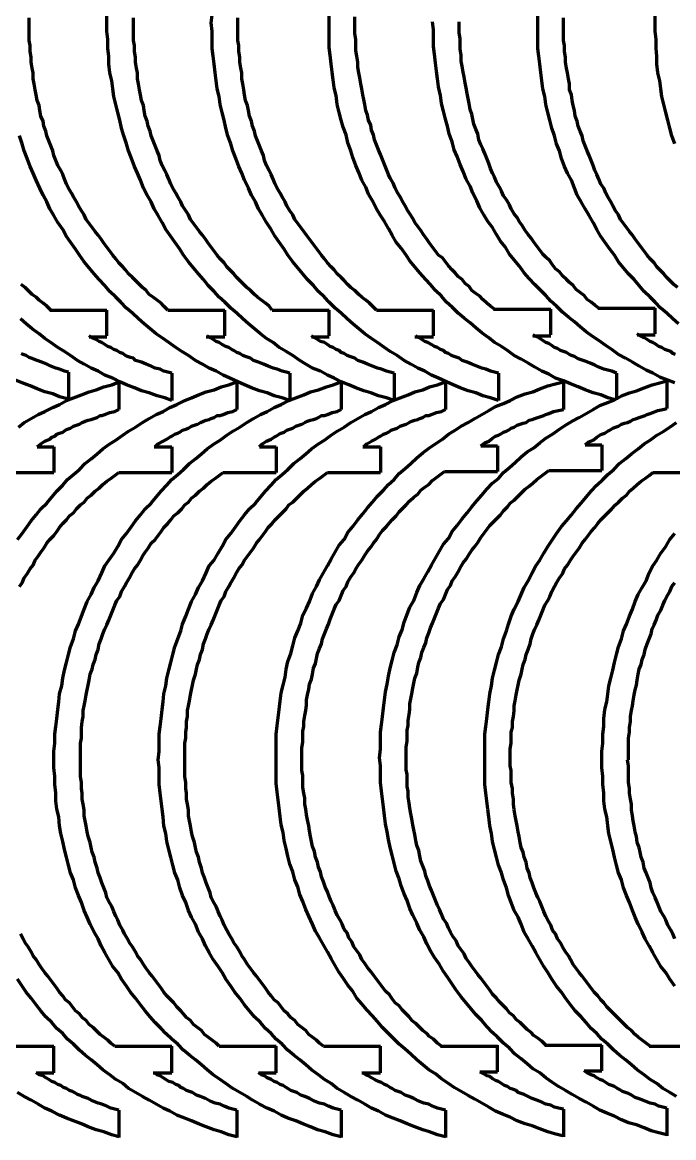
# Model space of a CAD drawing. Header units: inches. Extents: x 3 to 395, y -1 to 557.
# Drawn here: x 195.2 to 268.8, y 303.7 to 429.6 of the extents above; entities that cross this region are included whole.
import ezdxf

# ---------------------------------------------------------------- set-up
doc = ezdxf.new("R2010")
doc.units = ezdxf.units.IN
doc.layers.add('P', color=250, linetype='CONTINUOUS', lineweight=100)

msp = doc.modelspace()

# ---------------------------------------------------------------- linework, layer by layer
at = {"layer": 'P', "color": 0, "linetype": 'CONTINUOUS'}
for points in [[(196, 429.56), (196, 430.11)], [(211.67, 397.11), (211.22, 397.56), (210.89, 397.89), (210.44, 398.22), (210, 398.56), (209.56, 398.89), (209.22, 399.33), (208.78, 399.67), (208.44, 400), (208, 400.44), (207.67, 400.78), (207.22, 401.22), (206.89, 401.67), (206.56, 402), (206.11, 402.44), (205.78, 402.89), (205.44, 403.33), (205.11, 403.78), (204.78, 404.22), (204.44, 404.67), (204.11, 405.11), (203.78, 405.56), (203.44, 406), (203.11, 406.44), (202.78, 406.89), (202.44, 407.33), (202.22, 407.89), (201.89, 408.33), (201.56, 408.89), (201.33, 409.33), (201, 409.89), (200.78, 410.33), (200.44, 410.89), (200.22, 411.33), (200, 411.89), (199.78, 412.44), (199.56, 412.89), (199.22, 413.44), (199, 414), (198.78, 414.56), (198.67, 415.11), (198.44, 415.67), (198.22, 416.22), (198, 416.78), (197.89, 417.33), (197.67, 417.89), (197.56, 418.44), (197.33, 419), (197.22, 419.67), (197.11, 420.22), (196.89, 420.78), (196.78, 421.44), (196.67, 422), (196.56, 422.67), (196.44, 423.22), (196.44, 423.89), (196.33, 424.44), (196.22, 425.11), (196.22, 425.67), (196.11, 426.33), (196.11, 427), (196, 427.56), (196, 428.22), (196, 428.89), (196, 429.56)], [(204.78, 429.56), (204.78, 430.44)], [(237.22, 386.89), (236.33, 387.22), (235.44, 387.44), (234.56, 387.78), (233.78, 388), (232.89, 388.33), (232.11, 388.67), (231.22, 389), (230.44, 389.44), (229.67, 389.78), (228.89, 390.22), (228, 390.56), (227.22, 391), (226.56, 391.44), (225.78, 392), (225, 392.44), (224.22, 392.89), (223.56, 393.44), (222.78, 393.89), (222.11, 394.44), (221.44, 395), (220.78, 395.56), (220.11, 396.11), (219.44, 396.78), (218.78, 397.33), (218.11, 398), (217.44, 398.56), (216.89, 399.22), (216.22, 399.89), (215.67, 400.56), (215.11, 401.22), (214.56, 401.89), (214, 402.56), (213.44, 403.33), (213, 404), (212.44, 404.78), (212, 405.44), (211.44, 406.22), (211, 407), (210.56, 407.78), (210.11, 408.56), (209.78, 409.33), (209.33, 410.11), (208.89, 410.89), (208.56, 411.78), (208.22, 412.56), (207.89, 413.33), (207.56, 414.22), (207.22, 415.11), (207, 415.89), (206.67, 416.78), (206.44, 417.67), (206.22, 418.56), (206, 419.44), (205.78, 420.33), (205.56, 421.22), (205.44, 422.11), (205.33, 423), (205.11, 423.89), (205, 424.89), (205, 425.78), (204.89, 426.67), (204.89, 427.67), (204.78, 428.56), (204.78, 429.56)], [(207.78, 429.56), (207.78, 430.11)], [(223.44, 397.11), (223.11, 397.56), (222.67, 397.89), (222.22, 398.22), (221.78, 398.56), (221.44, 398.89), (221, 399.33), (220.56, 399.67), (220.22, 400), (219.78, 400.44), (219.44, 400.78), (219.11, 401.22), (218.67, 401.67), (218.33, 402), (218, 402.44), (217.56, 402.89), (217.22, 403.33), (216.89, 403.78), (216.56, 404.22), (216.22, 404.67), (215.89, 405.11), (215.56, 405.56), (215.22, 406), (214.89, 406.44), (214.56, 406.89), (214.22, 407.33), (214, 407.89), (213.67, 408.33), (213.33, 408.89), (213.11, 409.33), (212.78, 409.89), (212.56, 410.33), (212.22, 410.89), (212, 411.33), (211.78, 411.89), (211.56, 412.44), (211.33, 412.89), (211, 413.44), (210.78, 414), (210.67, 414.56), (210.44, 415.11), (210.22, 415.67), (210, 416.22), (209.78, 416.78), (209.67, 417.33), (209.44, 417.89), (209.33, 418.44), (209.11, 419), (209, 419.67), (208.89, 420.22), (208.67, 420.78), (208.56, 421.44), (208.44, 422), (208.33, 422.67), (208.22, 423.22), (208.22, 423.89), (208.11, 424.44), (208, 425.11), (208, 425.67), (207.89, 426.33), (207.89, 427), (207.78, 427.56), (207.78, 428.22), (207.78, 428.89), (207.78, 429.56)], [(216.56, 429.56), (216.67, 430.44)], [(249, 386.89), (248.11, 387.22), (247.22, 387.44), (246.44, 387.78), (245.56, 388), (244.67, 388.33), (243.89, 388.67), (243.11, 389), (242.22, 389.44), (241.44, 389.78), (240.67, 390.22), (239.89, 390.56), (239.11, 391), (238.33, 391.44), (237.56, 392), (236.78, 392.44), (236.11, 392.89), (235.33, 393.44), (234.67, 393.89), (233.89, 394.44), (233.22, 395), (232.56, 395.56), (231.89, 396.11), (231.22, 396.78), (230.56, 397.33), (229.89, 398), (229.33, 398.56), (228.67, 399.22), (228.11, 399.89), (227.44, 400.56), (226.89, 401.22), (226.33, 401.89), (225.78, 402.56), (225.22, 403.33), (224.78, 404), (224.22, 404.78), (223.78, 405.44), (223.33, 406.22), (222.78, 407), (222.33, 407.78), (221.89, 408.56), (221.56, 409.33), (221.11, 410.11), (220.78, 410.89), (220.33, 411.78), (220, 412.56), (219.67, 413.33), (219.33, 414.22), (219, 415.11), (218.78, 415.89), (218.44, 416.78), (218.22, 417.67), (218, 418.56), (217.78, 419.44), (217.56, 420.33), (217.44, 421.22), (217.22, 422.11), (217.11, 423), (217, 423.89), (216.89, 424.89), (216.78, 425.78), (216.67, 426.67), (216.67, 427.67), (216.67, 428.56), (216.56, 429.56)], [(219.56, 429.56), (219.56, 430.11)], [(235.22, 397.11), (234.78, 397.56), (234.44, 397.89), (234, 398.22), (233.56, 398.56), (233.22, 398.89), (232.78, 399.33), (232.33, 399.67), (232, 400), (231.56, 400.44), (231.22, 400.78), (230.78, 401.22), (230.44, 401.67), (230.11, 402), (229.67, 402.44), (229.33, 402.89), (229, 403.33), (228.67, 403.78), (228.33, 404.22), (228, 404.67), (227.67, 405.11), (227.33, 405.56), (227, 406), (226.67, 406.44), (226.33, 406.89), (226, 407.33), (225.78, 407.89), (225.44, 408.33), (225.11, 408.89), (224.89, 409.33), (224.56, 409.89), (224.33, 410.33), (224, 410.89), (223.78, 411.33), (223.56, 411.89), (223.33, 412.44), (223.11, 412.89), (222.78, 413.44), (222.56, 414), (222.44, 414.56), (222.22, 415.11), (222, 415.67), (221.78, 416.22), (221.56, 416.78), (221.44, 417.33), (221.22, 417.89), (221.11, 418.44), (220.89, 419), (220.78, 419.67), (220.67, 420.22), (220.44, 420.78), (220.33, 421.44), (220.22, 422), (220.11, 422.67), (220, 423.22), (220, 423.89), (219.89, 424.44), (219.78, 425.11), (219.78, 425.67), (219.67, 426.33), (219.67, 427), (219.56, 427.56), (219.56, 428.22), (219.56, 428.89), (219.56, 429.56)], [(229.89, 429.56), (229.89, 430.56)], [(262.22, 387), (261.33, 387.22), (260.56, 387.56), (259.67, 387.78), (258.78, 388.11), (258, 388.44), (257.11, 388.78), (256.33, 389.11), (255.44, 389.44), (254.67, 389.89), (253.89, 390.22), (253.11, 390.67), (252.33, 391.11), (251.56, 391.56), (250.78, 392), (250, 392.56), (249.33, 393), (248.56, 393.44), (247.89, 394), (247.11, 394.56), (246.44, 395.11), (245.78, 395.67), (245.11, 396.22), (244.44, 396.78), (243.78, 397.44), (243.11, 398), (242.56, 398.67), (241.89, 399.33), (241.33, 400), (240.78, 400.56), (240.11, 401.33), (239.56, 402), (239, 402.67), (238.56, 403.33), (238, 404.11), (237.44, 404.78), (237, 405.56), (236.56, 406.33), (236.11, 407.11), (235.67, 407.78), (235.22, 408.56), (234.78, 409.44), (234.33, 410.22), (234, 411), (233.56, 411.78), (233.22, 412.67), (232.89, 413.44), (232.56, 414.33), (232.33, 415.11), (232, 416), (231.78, 416.89), (231.44, 417.78), (231.22, 418.56), (231, 419.44), (230.78, 420.33), (230.67, 421.33), (230.44, 422.22), (230.33, 423.11), (230.22, 424), (230.11, 424.89), (230, 425.89), (229.89, 426.78), (229.89, 427.67), (229.89, 428.67), (229.89, 429.56)], [(232.78, 429.56), (232.78, 430.22)], [(248.56, 397.22), (248.11, 397.56), (247.67, 397.89), (247.22, 398.33), (246.89, 398.67), (246.44, 399), (246, 399.33), (245.67, 399.78), (245.22, 400.11), (244.89, 400.56), (244.44, 400.89), (244.11, 401.33), (243.78, 401.67), (243.33, 402.11), (243, 402.56), (242.67, 403), (242.22, 403.33), (241.89, 403.78), (241.56, 404.22), (241.22, 404.67), (240.89, 405.11), (240.56, 405.56), (240.22, 406.11), (239.89, 406.56), (239.56, 407), (239.33, 407.44), (239, 408), (238.67, 408.44), (238.44, 408.89), (238.11, 409.44), (237.89, 409.89), (237.56, 410.44), (237.33, 410.89), (237.11, 411.44), (236.78, 412), (236.56, 412.44), (236.33, 413), (236.11, 413.56), (235.89, 414.11), (235.67, 414.67), (235.44, 415.22), (235.22, 415.78), (235, 416.33), (234.89, 416.89), (234.67, 417.44), (234.56, 418), (234.33, 418.56), (234.22, 419.11), (234, 419.67), (233.89, 420.33), (233.78, 420.89), (233.67, 421.44), (233.56, 422.11), (233.44, 422.67), (233.33, 423.33), (233.22, 423.89), (233.11, 424.56), (233.11, 425.11), (233, 425.78), (232.89, 426.44), (232.89, 427), (232.89, 427.67), (232.78, 428.33), (232.78, 429), (232.78, 429.56)], [(268.89, 388.89), (268.11, 389.22), (267.22, 389.56), (266.44, 390), (265.67, 390.33), (264.89, 390.78), (264.11, 391.22), (263.33, 391.67), (262.56, 392.11), (261.78, 392.67), (261.11, 393.11), (260.33, 393.67), (259.67, 394.11), (258.89, 394.67), (258.22, 395.22), (257.56, 395.78), (256.89, 396.33), (256.22, 396.89), (255.56, 397.56), (254.89, 398.11), (254.33, 398.78), (253.67, 399.44), (253.11, 400), (252.44, 400.67), (251.89, 401.33), (251.33, 402.11), (250.78, 402.78), (250.22, 403.44), (249.78, 404.22), (249.22, 404.89), (248.78, 405.67), (248.33, 406.44), (247.78, 407.11), (247.33, 407.89), (246.89, 408.67), (246.56, 409.44), (246.11, 410.33), (245.78, 411.11), (245.33, 411.89), (245, 412.78), (244.67, 413.56), (244.33, 414.44), (244, 415.22), (243.78, 416.11), (243.44, 417), (243.22, 417.89), (243, 418.67), (242.78, 419.56), (242.56, 420.44), (242.44, 421.33), (242.22, 422.33), (242.11, 423.22), (242, 424.11), (241.89, 425), (241.78, 426), (241.67, 426.89), (241.67, 427.78), (241.67, 428.78), (241.56, 429.67)], [(260.33, 397.33), (259.89, 397.67), (259.44, 398), (259, 398.33), (258.67, 398.78), (258.22, 399.11), (257.78, 399.44), (257.44, 399.89), (257, 400.22), (256.67, 400.56), (256.22, 401), (255.89, 401.44), (255.44, 401.78), (255.11, 402.22), (254.78, 402.67), (254.33, 403.11), (254, 403.44), (253.67, 403.89), (253.33, 404.33), (253, 404.78), (252.67, 405.22), (252.33, 405.67), (252, 406.11), (251.67, 406.67), (251.33, 407.11), (251.11, 407.56), (250.78, 408), (250.44, 408.56), (250.22, 409), (249.89, 409.56), (249.56, 410), (249.33, 410.56), (249.11, 411), (248.78, 411.56), (248.56, 412.11), (248.33, 412.56), (248.11, 413.11), (247.89, 413.67), (247.67, 414.22), (247.44, 414.78), (247.22, 415.33), (247, 415.78), (246.78, 416.33), (246.67, 417), (246.44, 417.56), (246.22, 418.11), (246.11, 418.67), (246, 419.22), (245.78, 419.78), (245.67, 420.44), (245.56, 421), (245.44, 421.56), (245.33, 422.22), (245.22, 422.78), (245.11, 423.44), (245, 424), (244.89, 424.67), (244.78, 425.22), (244.78, 425.89), (244.67, 426.56), (244.67, 427.11), (244.67, 427.78), (244.56, 428.44), (244.56, 429.11), (244.56, 429.67)], [(253.44, 429.56), (253.44, 430.44)], [(269.33, 395.56), (268.67, 396.11), (268, 396.78), (267.33, 397.33), (266.67, 398), (266.11, 398.56), (265.44, 399.22), (264.89, 399.89), (264.33, 400.56), (263.67, 401.22), (263.11, 401.89), (262.56, 402.56), (262.11, 403.33), (261.56, 404), (261, 404.78), (260.56, 405.44), (260.11, 406.22), (259.67, 407), (259.22, 407.78), (258.78, 408.56), (258.33, 409.33), (257.89, 410.11), (257.56, 410.89), (257.22, 411.78), (256.78, 412.56), (256.44, 413.33), (256.11, 414.22), (255.89, 415.11), (255.56, 415.89), (255.33, 416.78), (255, 417.67), (254.78, 418.56), (254.56, 419.44), (254.33, 420.33), (254.22, 421.22), (254, 422.11), (253.89, 423), (253.78, 423.89), (253.67, 424.89), (253.56, 425.78), (253.44, 426.67), (253.44, 427.67), (253.44, 428.56), (253.44, 429.56)], [(256.33, 429.56), (256.33, 430.11)], [(269.22, 399.67), (268.78, 400), (268.33, 400.44), (268, 400.78), (267.67, 401.22), (267.22, 401.67), (266.89, 402), (266.56, 402.44), (266.11, 402.89), (265.78, 403.33), (265.44, 403.78), (265.11, 404.22), (264.78, 404.67), (264.44, 405.11), (264.11, 405.56), (263.78, 406), (263.44, 406.44), (263.11, 406.89), (262.78, 407.33), (262.56, 407.89), (262.22, 408.33), (261.89, 408.89), (261.67, 409.33), (261.33, 409.89), (261.11, 410.33), (260.89, 410.89), (260.56, 411.33), (260.33, 411.89), (260.11, 412.44), (259.89, 412.89), (259.67, 413.44), (259.44, 414), (259.22, 414.56), (259, 415.11), (258.78, 415.67), (258.56, 416.22), (258.44, 416.78), (258.22, 417.33), (258, 417.89), (257.89, 418.44), (257.67, 419), (257.56, 419.67), (257.44, 420.22), (257.33, 420.78), (257.22, 421.44), (257, 422), (257, 422.67), (256.89, 423.22), (256.78, 423.89), (256.67, 424.44), (256.56, 425.11), (256.56, 425.67), (256.44, 426.33), (256.44, 427), (256.33, 427.56), (256.33, 428.22), (256.33, 428.89), (256.33, 429.56)], [(266.67, 429.56), (266.67, 430.44)], [(268.89, 415.89), (268.56, 416.78), (268.33, 417.67), (268.11, 418.56), (267.89, 419.44), (267.67, 420.33), (267.44, 421.22), (267.33, 422.11), (267.22, 423), (267, 423.89), (266.89, 424.89), (266.89, 425.78), (266.78, 426.67), (266.78, 427.67), (266.67, 428.56), (266.67, 429.56)], [(225.44, 386.89), (224.56, 387.22), (223.67, 387.44), (222.89, 387.78), (222, 388), (221.11, 388.33), (220.33, 388.67), (219.56, 389), (218.67, 389.44), (217.89, 389.78), (217.11, 390.22), (216.33, 390.56), (215.56, 391), (214.78, 391.44), (214, 392), (213.22, 392.44), (212.56, 392.89), (211.78, 393.44), (211.11, 393.89), (210.33, 394.44), (209.67, 395), (209, 395.56), (208.33, 396.11), (207.67, 396.78), (207, 397.33), (206.33, 398), (205.78, 398.56), (205.11, 399.22), (204.56, 399.89), (203.89, 400.56), (203.33, 401.22), (202.78, 401.89), (202.22, 402.56), (201.67, 403.33), (201.22, 404), (200.67, 404.78), (200.22, 405.44), (199.78, 406.22), (199.22, 407), (198.78, 407.78), (198.33, 408.56), (198, 409.33), (197.56, 410.11), (197.22, 410.89), (196.78, 411.78), (196.44, 412.56), (196.11, 413.33), (195.78, 414.22), (195.44, 415.11), (195.22, 415.89), (194.89, 416.78)], [(198.44, 397.11), (198, 397.56), (197.56, 397.89), (197.11, 398.22), (196.78, 398.56), (196.33, 398.89), (195.89, 399.33), (195.56, 399.67), (195.11, 400)], [(198.33, 397.11), (204.78, 397.11)], [(204.78, 394.22), (204.78, 397.11)], [(211.67, 397.11), (218.11, 397.11)], [(218.11, 394.22), (218.11, 397.11)], [(223.44, 397.11), (229.89, 397.11)], [(229.89, 394.22), (229.89, 397.11)], [(235.22, 397.11), (241.67, 397.11)], [(241.67, 394.22), (241.67, 397.11)], [(248.44, 397.22), (254.89, 397.22)], [(254.89, 394.33), (254.89, 397.22)], [(260.22, 397.33), (266.67, 397.33)], [(266.67, 394.44), (266.67, 397.33)], [(212.11, 386.89), (211.33, 387.22), (210.44, 387.44), (209.56, 387.78), (208.67, 388), (207.89, 388.33), (207, 388.67), (206.22, 389), (205.44, 389.44), (204.56, 389.78), (203.78, 390.22), (203, 390.56), (202.22, 391), (201.44, 391.44), (200.67, 392), (200, 392.44), (199.22, 392.89), (198.44, 393.44), (197.78, 393.89), (197.11, 394.44), (196.33, 395), (195.67, 395.56), (195, 396.11)], [(212.11, 390), (211.67, 390.11), (211.22, 390.22), (210.78, 390.44), (210.22, 390.56), (209.78, 390.78), (209.22, 391), (208.67, 391.22), (208, 391.44), (207.78, 391.67), (207.44, 391.78), (207.11, 391.89), (206.89, 392), (206.56, 392.22), (206.22, 392.33), (205.89, 392.56), (205.56, 392.67), (205.22, 392.89), (204.89, 393), (204.56, 393.22), (204.22, 393.44), (203.89, 393.56), (203.56, 393.78), (203.11, 394), (202.78, 394.22)], [(225.44, 390), (225, 390.11), (224.56, 390.22), (224, 390.44), (223.56, 390.56), (223, 390.78), (222.44, 391), (221.89, 391.22), (221.33, 391.44), (221, 391.67), (220.78, 391.78), (220.44, 391.89), (220.11, 392), (219.78, 392.22), (219.44, 392.33), (219.11, 392.56), (218.89, 392.67), (218.56, 392.89), (218.22, 393), (217.78, 393.22), (217.44, 393.44), (217.11, 393.56), (216.78, 393.78), (216.44, 394), (216.11, 394.22)], [(237.22, 390), (236.78, 390.11), (236.33, 390.22), (235.78, 390.44), (235.33, 390.56), (234.78, 390.78), (234.22, 391), (233.67, 391.22), (233.11, 391.44), (232.78, 391.67), (232.56, 391.78), (232.22, 391.89), (231.89, 392), (231.56, 392.22), (231.22, 392.33), (231, 392.56), (230.67, 392.67), (230.33, 392.89), (230, 393), (229.67, 393.22), (229.33, 393.44), (228.89, 393.56), (228.56, 393.78), (228.22, 394), (227.89, 394.22)], [(249, 390), (248.56, 390.11), (248.11, 390.22), (247.56, 390.44), (247.11, 390.56), (246.56, 390.78), (246, 391), (245.44, 391.22), (244.89, 391.44), (244.56, 391.67), (244.33, 391.78), (244, 391.89), (243.67, 392), (243.33, 392.22), (243, 392.33), (242.78, 392.56), (242.44, 392.67), (242.11, 392.89), (241.78, 393), (241.44, 393.22), (241, 393.44), (240.67, 393.56), (240.33, 393.78), (240, 394), (239.67, 394.22)], [(262.33, 390), (261.78, 390.22), (261.33, 390.33), (260.89, 390.44), (260.33, 390.67), (259.89, 390.89), (259.33, 391.11), (258.78, 391.33), (258.11, 391.56), (257.89, 391.67), (257.56, 391.89), (257.22, 392), (257, 392.11), (256.67, 392.33), (256.33, 392.44), (256, 392.56), (255.67, 392.78), (255.33, 392.89), (255, 393.11), (254.67, 393.33), (254.33, 393.44), (254, 393.67), (253.67, 393.89), (253.33, 394.11), (252.89, 394.33)], [(252.89, 394.22), (254.89, 394.22)], [(269, 392.11), (268.67, 392.22), (268.44, 392.44), (268.11, 392.56), (267.78, 392.67), (267.44, 392.89), (267.11, 393), (266.78, 393.22), (266.44, 393.44), (266.11, 393.56), (265.78, 393.78), (265.44, 394), (265, 394.22), (264.67, 394.44)], [(264.67, 394.33), (266.67, 394.33)], [(202.78, 394.11), (204.78, 394.11)], [(216, 394.11), (218.11, 394.11)], [(227.89, 394.11), (229.89, 394.11)], [(239.56, 394.11), (241.67, 394.11)], [(200.44, 390.11), (200, 390.22), (199.44, 390.44), (199, 390.56), (198.44, 390.78), (198, 391), (197.44, 391.22), (196.89, 391.44), (196.22, 391.67), (196, 391.78), (195.67, 392), (195.33, 392.11), (195.11, 392.22)], [(200.33, 387.11), (199.44, 387.33), (198.67, 387.67), (197.78, 387.89), (196.89, 388.22), (196.11, 388.56), (195.22, 388.89), (194.44, 389.22)], [(200.44, 390.11), (200.44, 387.11)], [(212.11, 390), (212.11, 386.89)], [(225.44, 390), (225.44, 386.89)], [(237.22, 390), (237.22, 386.89)], [(249, 390), (249, 386.89)], [(262.33, 390), (262.33, 387)], [(194.67, 371.22), (195.22, 371.89), (195.78, 372.67), (196.22, 373.33), (196.78, 374), (197.33, 374.67), (198, 375.33), (198.56, 376), (199.11, 376.67), (199.78, 377.33), (200.33, 378), (201, 378.56), (201.67, 379.11), (202.33, 379.78), (203, 380.33), (203.67, 380.89), (204.33, 381.44), (205.11, 382), (205.78, 382.44), (206.56, 383), (207.22, 383.44), (208, 383.89), (208.78, 384.44), (209.56, 384.89), (210.33, 385.33), (211.11, 385.67), (211.89, 386.11), (212.67, 386.44), (213.56, 386.89), (214.33, 387.22), (215.11, 387.56), (216, 387.89), (216.89, 388.11), (217.67, 388.44), (218.56, 388.67), (219.44, 389)], [(194.78, 383.89), (195.44, 384.44), (196.22, 384.89), (197, 385.33), (197.78, 385.67), (198.67, 386.11), (199.44, 386.44), (200.22, 386.89), (201, 387.22), (201.89, 387.56), (202.78, 387.89), (203.56, 388.11), (204.44, 388.44), (205.33, 388.67), (206.11, 389)], [(198.78, 346.33), (198.78, 347.33), (198.89, 348.22), (198.89, 349.22), (199, 350.11), (199.11, 351), (199.22, 352), (199.33, 352.89), (199.44, 353.78), (199.67, 354.67), (199.78, 355.56), (200, 356.44), (200.22, 357.33), (200.44, 358.22), (200.67, 359.11), (201, 360), (201.22, 360.89), (201.56, 361.67), (201.89, 362.56), (202.22, 363.33), (202.56, 364.22), (203, 365), (203.33, 365.78), (203.78, 366.56), (204.22, 367.44), (204.56, 368.22), (205, 368.89), (205.56, 369.67), (206, 370.44), (206.44, 371.22), (207, 371.89), (207.56, 372.67), (208, 373.33), (208.56, 374), (209.11, 374.67), (209.78, 375.33), (210.33, 376), (210.89, 376.67), (211.56, 377.33), (212.11, 378), (212.78, 378.56), (213.44, 379.11), (214.11, 379.78), (214.78, 380.33), (215.44, 380.89), (216.11, 381.44), (216.89, 382), (217.56, 382.44), (218.33, 383), (219, 383.44), (219.78, 383.89), (220.56, 384.44), (221.33, 384.89), (222.11, 385.33), (222.89, 385.67), (223.67, 386.11), (224.44, 386.44), (225.33, 386.89), (226.11, 387.22), (227, 387.56), (227.78, 387.89), (228.67, 388.11), (229.56, 388.44), (230.33, 388.67), (231.22, 389)], [(206.11, 389), (206.11, 385.89)], [(210.56, 346.33), (210.67, 347.33), (210.67, 348.22), (210.67, 349.22), (210.78, 350.11), (210.89, 351), (211, 352), (211.11, 352.89), (211.22, 353.78), (211.44, 354.67), (211.56, 355.56), (211.78, 356.44), (212, 357.33), (212.22, 358.22), (212.44, 359.11), (212.78, 360), (213.11, 360.89), (213.33, 361.67), (213.67, 362.56), (214, 363.33), (214.33, 364.22), (214.78, 365), (215.11, 365.78), (215.56, 366.56), (216, 367.44), (216.33, 368.22), (216.89, 368.89), (217.33, 369.67), (217.78, 370.44), (218.22, 371.22), (218.78, 371.89), (219.33, 372.67), (219.78, 373.33), (220.33, 374), (220.89, 374.67), (221.56, 375.33), (222.11, 376), (222.67, 376.67), (223.33, 377.33), (223.89, 378), (224.56, 378.56), (225.22, 379.11), (225.89, 379.78), (226.56, 380.33), (227.22, 380.89), (227.89, 381.44), (228.67, 382), (229.33, 382.44), (230.11, 383), (230.78, 383.44), (231.56, 383.89), (232.33, 384.44), (233.11, 384.89), (233.89, 385.33), (234.67, 385.67), (235.44, 386.11), (236.22, 386.44), (237.11, 386.89), (237.89, 387.22), (238.78, 387.56), (239.56, 387.89), (240.44, 388.11), (241.22, 388.44), (242.11, 388.67), (243, 389)], [(219.44, 389), (219.44, 385.89)], [(223.89, 346.44), (223.89, 347.33), (223.89, 348.33), (223.89, 349.22), (224, 350.22), (224.11, 351.11), (224.22, 352), (224.33, 353), (224.44, 353.89), (224.67, 354.78), (224.89, 355.67), (225, 356.56), (225.22, 357.44), (225.56, 358.33), (225.78, 359.22), (226, 360.11), (226.33, 360.89), (226.67, 361.78), (226.89, 362.67), (227.33, 363.44), (227.67, 364.22), (228, 365.11), (228.44, 365.89), (228.78, 366.67), (229.22, 367.44), (229.67, 368.22), (230.11, 369), (230.56, 369.78), (231, 370.56), (231.56, 371.22), (232, 372), (232.56, 372.67), (233.11, 373.44), (233.67, 374.11), (234.22, 374.78), (234.78, 375.44), (235.33, 376.11), (236, 376.78), (236.56, 377.44), (237.22, 378), (237.78, 378.67), (238.44, 379.22), (239.11, 379.78), (239.78, 380.44), (240.44, 381), (241.22, 381.56), (241.89, 382), (242.67, 382.56), (243.33, 383.11), (244.11, 383.56), (244.78, 384), (245.56, 384.44), (246.33, 384.89), (247.11, 385.33), (247.89, 385.78), (248.67, 386.22), (249.56, 386.56), (250.33, 386.89), (251.11, 387.33), (252, 387.67), (252.89, 387.89), (253.67, 388.22), (254.56, 388.56), (255.44, 388.78), (256.33, 389)], [(231.22, 389), (231.22, 385.89)], [(235.56, 346.56), (235.67, 347.56), (235.67, 348.44), (235.67, 349.44), (235.78, 350.33), (235.89, 351.22), (236, 352.22), (236.11, 353.11), (236.22, 354), (236.44, 354.89), (236.56, 355.78), (236.78, 356.67), (237, 357.56), (237.22, 358.44), (237.56, 359.33), (237.78, 360.22), (238.11, 361), (238.33, 361.89), (238.67, 362.78), (239, 363.56), (239.44, 364.33), (239.78, 365.22), (240.11, 366), (240.56, 366.78), (241, 367.56), (241.44, 368.33), (241.89, 369.11), (242.33, 369.89), (242.78, 370.67), (243.33, 371.33), (243.78, 372.11), (244.33, 372.78), (244.89, 373.56), (245.44, 374.22), (246, 374.89), (246.56, 375.56), (247.11, 376.22), (247.67, 376.89), (248.33, 377.56), (249, 378.11), (249.56, 378.78), (250.22, 379.33), (250.89, 379.89), (251.56, 380.56), (252.22, 381.11), (253, 381.56), (253.67, 382.11), (254.33, 382.67), (255.11, 383.11), (255.89, 383.67), (256.56, 384.11), (257.33, 384.56), (258.11, 385), (258.89, 385.44), (259.67, 385.89), (260.44, 386.33), (261.33, 386.67), (262.11, 387), (262.89, 387.44), (263.78, 387.78), (264.56, 388), (265.44, 388.33), (266.33, 388.67), (267.22, 388.89), (268, 389.11)], [(243, 389), (243, 385.89)], [(256.33, 389), (256.33, 385.89)], [(268, 389.11), (268, 386)], [(196.89, 381.67), (197.33, 382), (197.78, 382.33), (198.33, 382.56), (198.56, 382.78), (198.89, 382.89), (199.11, 383.11), (199.44, 383.22), (199.78, 383.33), (200.11, 383.56), (200.33, 383.67), (200.67, 383.78), (201, 384), (201.33, 384.11), (201.67, 384.22), (202, 384.44), (202.33, 384.56), (202.67, 384.67), (203, 384.78), (203.33, 384.89), (203.67, 385), (204, 385.22), (204.22, 385.22), (204.56, 385.33), (205.11, 385.56), (205.67, 385.67), (206.11, 385.89)], [(210.22, 381.67), (210.56, 382), (211.11, 382.33), (211.56, 382.56), (211.89, 382.78), (212.11, 382.89), (212.44, 383.11), (212.78, 383.22), (213, 383.33), (213.33, 383.56), (213.67, 383.67), (214, 383.78), (214.33, 384), (214.67, 384.11), (215, 384.22), (215.33, 384.44), (215.67, 384.56), (216, 384.67), (216.33, 384.78), (216.56, 384.89), (216.89, 385), (217.22, 385.22), (217.56, 385.22), (217.89, 385.33), (218.44, 385.56), (219, 385.67), (219.44, 385.89)], [(222, 381.67), (222.33, 382), (222.78, 382.33), (223.33, 382.56), (223.67, 382.78), (223.89, 382.89), (224.22, 383.11), (224.44, 383.22), (224.78, 383.33), (225.11, 383.56), (225.44, 383.67), (225.78, 383.78), (226.11, 384), (226.44, 384.11), (226.78, 384.22), (227.11, 384.44), (227.44, 384.56), (227.78, 384.67), (228.11, 384.78), (228.44, 384.89), (228.67, 385), (229, 385.22), (229.33, 385.22), (229.67, 385.33), (230.22, 385.56), (230.78, 385.67), (231.22, 385.89)], [(233.78, 381.67), (234.11, 382), (234.67, 382.33), (235.11, 382.56), (235.44, 382.78), (235.67, 382.89), (236, 383.11), (236.33, 383.22), (236.56, 383.33), (236.89, 383.56), (237.22, 383.67), (237.56, 383.78), (237.89, 384), (238.22, 384.11), (238.56, 384.22), (238.89, 384.44), (239.22, 384.56), (239.56, 384.67), (239.89, 384.78), (240.11, 384.89), (240.44, 385), (240.78, 385.22), (241.11, 385.22), (241.44, 385.33), (242, 385.56), (242.56, 385.67), (243, 385.89)], [(247, 381.78), (247.44, 382.11), (247.89, 382.33), (248.33, 382.67), (248.67, 382.89), (249, 383), (249.22, 383.11), (249.56, 383.33), (249.89, 383.44), (250.11, 383.56), (250.44, 383.78), (250.78, 383.89), (251.11, 384.11), (251.44, 384.22), (251.78, 384.33), (252.11, 384.44), (252.44, 384.67), (252.78, 384.78), (253.11, 384.89), (253.44, 385), (253.78, 385.11), (254.11, 385.22), (254.33, 385.33), (254.67, 385.44), (255.22, 385.67), (255.78, 385.78), (256.33, 385.89)], [(258.78, 381.89), (259.11, 382.22), (259.67, 382.44), (260.11, 382.78), (260.44, 383), (260.67, 383.11), (261, 383.22), (261.33, 383.44), (261.56, 383.56), (261.89, 383.78), (262.22, 383.89), (262.56, 384), (262.89, 384.22), (263.22, 384.33), (263.56, 384.44), (263.89, 384.56), (264.22, 384.78), (264.56, 384.89), (264.89, 385), (265.22, 385.11), (265.56, 385.22), (265.78, 385.33), (266.11, 385.44), (266.44, 385.56), (267, 385.78), (267.56, 385.89), (268, 386)], [(247.44, 346.33), (247.44, 347.33), (247.44, 348.22), (247.44, 349.22), (247.56, 350.11), (247.67, 351), (247.78, 352), (247.89, 352.89), (248, 353.78), (248.22, 354.67), (248.33, 355.56), (248.56, 356.44), (248.78, 357.33), (249, 358.22), (249.33, 359.11), (249.56, 360), (249.89, 360.89), (250.11, 361.67), (250.44, 362.56), (250.78, 363.33), (251.22, 364.22), (251.56, 365), (251.89, 365.78), (252.33, 366.56), (252.78, 367.44), (253.22, 368.22), (253.67, 368.89), (254.11, 369.67), (254.56, 370.44), (255.11, 371.22), (255.56, 371.89), (256.11, 372.67), (256.67, 373.33), (257.22, 374), (257.78, 374.67), (258.33, 375.33), (258.89, 376), (259.44, 376.67), (260.11, 377.33), (260.78, 378), (261.33, 378.56), (262, 379.11), (262.67, 379.78), (263.33, 380.33), (264, 380.89), (264.78, 381.44), (265.44, 382), (266.11, 382.44), (266.89, 383), (267.67, 383.44), (268.33, 383.89), (269.11, 384.44)], [(196.89, 381.67), (198.78, 381.67)], [(198.78, 381.67), (198.78, 378.78)], [(210.11, 381.67), (212.11, 381.67)], [(212.11, 381.67), (212.11, 378.78)], [(222, 381.67), (223.89, 381.67)], [(223.89, 381.67), (223.89, 378.78)], [(233.67, 381.67), (235.67, 381.67)], [(235.67, 381.67), (235.67, 378.78)], [(247, 381.78), (248.89, 381.78)], [(248.89, 381.78), (248.89, 378.89)], [(258.78, 381.89), (260.67, 381.89)], [(260.67, 381.89), (260.67, 379)], [(192.89, 378.78), (198.78, 378.78)], [(194.89, 365.89), (195.22, 366.33), (195.44, 366.89), (195.78, 367.33), (196.11, 367.89), (196.44, 368.33), (196.67, 368.89), (197, 369.33), (197.33, 369.78), (197.67, 370.22), (198, 370.78), (198.33, 371.22), (198.78, 371.67), (199.11, 372.11), (199.44, 372.56), (199.78, 373), (200.22, 373.44), (200.56, 373.89), (201, 374.22), (201.33, 374.67), (201.78, 375.11), (202.22, 375.44), (202.56, 375.89), (203, 376.22), (203.44, 376.67), (203.89, 377), (204.33, 377.44), (204.78, 377.78), (205.22, 378.11), (205.67, 378.44), (206.11, 378.78)], [(201.78, 346.33), (201.78, 347), (201.78, 347.56), (201.78, 348.22), (201.89, 348.78), (201.89, 349.44), (201.89, 350), (202, 350.67), (202.11, 351.22), (202.11, 351.89), (202.22, 352.44), (202.33, 353), (202.44, 353.67), (202.56, 354.22), (202.67, 354.78), (202.78, 355.33), (202.89, 356), (203.11, 356.56), (203.22, 357.11), (203.44, 357.67), (203.56, 358.22), (203.78, 358.78), (203.89, 359.44), (204.11, 360), (204.33, 360.56), (204.56, 361.11), (204.78, 361.56), (205, 362.11), (205.22, 362.67), (205.44, 363.22), (205.67, 363.78), (205.89, 364.33), (206.22, 364.78), (206.44, 365.33), (206.78, 365.89), (207, 366.33), (207.33, 366.89), (207.56, 367.33), (207.89, 367.89), (208.22, 368.33), (208.56, 368.89), (208.78, 369.33), (209.11, 369.78), (209.44, 370.22), (209.78, 370.78), (210.22, 371.22), (210.56, 371.67), (210.89, 372.11), (211.22, 372.56), (211.67, 373), (212, 373.44), (212.33, 373.89), (212.78, 374.22), (213.22, 374.67), (213.56, 375.11), (214, 375.44), (214.33, 375.89), (214.78, 376.22), (215.22, 376.67), (215.67, 377), (216.11, 377.44), (216.56, 377.78), (217, 378.11), (217.44, 378.44), (217.89, 378.78)], [(206.11, 378.78), (212.11, 378.78)], [(213.56, 346.33), (213.56, 347), (213.56, 347.56), (213.56, 348.22), (213.67, 348.78), (213.67, 349.44), (213.78, 350), (213.78, 350.67), (213.89, 351.22), (213.89, 351.89), (214, 352.44), (214.11, 353), (214.22, 353.67), (214.33, 354.22), (214.44, 354.78), (214.56, 355.33), (214.78, 356), (214.89, 356.56), (215, 357.11), (215.22, 357.67), (215.33, 358.22), (215.56, 358.78), (215.67, 359.44), (215.89, 360), (216.11, 360.56), (216.33, 361.11), (216.56, 361.56), (216.78, 362.11), (217, 362.67), (217.22, 363.22), (217.44, 363.78), (217.67, 364.33), (218, 364.78), (218.22, 365.33), (218.56, 365.89), (218.78, 366.33), (219.11, 366.89), (219.33, 367.33), (219.67, 367.89), (220, 368.33), (220.33, 368.89), (220.67, 369.33), (221, 369.78), (221.33, 370.22), (221.67, 370.78), (222, 371.22), (222.33, 371.67), (222.67, 372.11), (223, 372.56), (223.44, 373), (223.78, 373.44), (224.22, 373.89), (224.56, 374.22), (225, 374.67), (225.33, 375.11), (225.78, 375.44), (226.22, 375.89), (226.56, 376.22), (227, 376.67), (227.44, 377), (227.89, 377.44), (228.33, 377.78), (228.78, 378.11), (229.22, 378.44), (229.67, 378.78)], [(217.89, 378.78), (223.89, 378.78)], [(226.78, 346.44), (226.78, 347.11), (226.78, 347.67), (226.89, 348.33), (226.89, 348.89), (226.89, 349.56), (227, 350.11), (227, 350.67), (227.11, 351.33), (227.22, 351.89), (227.33, 352.56), (227.33, 353.11), (227.44, 353.67), (227.56, 354.33), (227.67, 354.89), (227.89, 355.44), (228, 356), (228.11, 356.67), (228.33, 357.22), (228.44, 357.78), (228.56, 358.33), (228.78, 358.89), (229, 359.44), (229.11, 360), (229.33, 360.56), (229.56, 361.11), (229.78, 361.67), (230, 362.22), (230.22, 362.78), (230.44, 363.33), (230.67, 363.89), (231, 364.33), (231.22, 364.89), (231.44, 365.44), (231.78, 365.89), (232, 366.44), (232.33, 367), (232.67, 367.44), (232.89, 367.89), (233.22, 368.44), (233.56, 368.89), (233.89, 369.44), (234.22, 369.89), (234.56, 370.33), (234.89, 370.78), (235.22, 371.22), (235.56, 371.78), (235.89, 372.22), (236.33, 372.67), (236.67, 373.11), (237, 373.44), (237.44, 373.89), (237.78, 374.33), (238.22, 374.78), (238.56, 375.11), (239, 375.56), (239.44, 376), (239.89, 376.33), (240.22, 376.78), (240.67, 377.11), (241.11, 377.44), (241.56, 377.89), (242, 378.22), (242.44, 378.56), (242.89, 378.89)], [(229.67, 378.78), (235.67, 378.78)], [(238.56, 346.56), (238.56, 347.22), (238.56, 347.78), (238.67, 348.44), (238.67, 349), (238.67, 349.67), (238.78, 350.22), (238.78, 350.78), (238.89, 351.44), (239, 352), (239, 352.67), (239.11, 353.22), (239.22, 353.78), (239.33, 354.44), (239.44, 355), (239.56, 355.56), (239.78, 356.11), (239.89, 356.78), (240, 357.33), (240.22, 357.89), (240.33, 358.44), (240.56, 359), (240.78, 359.56), (240.89, 360.11), (241.11, 360.67), (241.33, 361.22), (241.56, 361.78), (241.78, 362.33), (242, 362.89), (242.22, 363.44), (242.44, 364), (242.78, 364.44), (243, 365), (243.22, 365.56), (243.56, 366), (243.78, 366.56), (244.11, 367), (244.44, 367.56), (244.67, 368), (245, 368.56), (245.33, 369), (245.67, 369.56), (246, 370), (246.33, 370.44), (246.67, 370.89), (247, 371.44), (247.33, 371.89), (247.67, 372.33), (248, 372.78), (248.44, 373.22), (248.78, 373.56), (249.22, 374), (249.56, 374.44), (250, 374.89), (250.33, 375.33), (250.78, 375.67), (251.22, 376.11), (251.56, 376.44), (252, 376.89), (252.44, 377.22), (252.89, 377.56), (253.33, 378), (253.78, 378.33), (254.22, 378.67), (254.67, 379)], [(242.89, 378.89), (248.89, 378.89)], [(250.33, 346.33), (250.33, 347), (250.33, 347.56), (250.44, 348.22), (250.44, 348.78), (250.44, 349.44), (250.56, 350), (250.56, 350.67), (250.67, 351.22), (250.78, 351.89), (250.78, 352.44), (250.89, 353), (251, 353.67), (251.11, 354.22), (251.22, 354.78), (251.33, 355.33), (251.56, 356), (251.67, 356.56), (251.78, 357.11), (252, 357.67), (252.11, 358.22), (252.33, 358.78), (252.56, 359.44), (252.67, 360), (252.89, 360.56), (253.11, 361.11), (253.33, 361.56), (253.56, 362.11), (253.78, 362.67), (254, 363.22), (254.22, 363.78), (254.56, 364.33), (254.78, 364.78), (255, 365.33), (255.33, 365.89), (255.56, 366.33), (255.89, 366.89), (256.22, 367.33), (256.44, 367.89), (256.78, 368.33), (257.11, 368.89), (257.44, 369.33), (257.78, 369.78), (258.11, 370.22), (258.44, 370.78), (258.78, 371.22), (259.11, 371.67), (259.44, 372.11), (259.89, 372.56), (260.22, 373), (260.56, 373.44), (261, 373.89), (261.33, 374.22), (261.78, 374.67), (262.22, 375.11), (262.56, 375.44), (263, 375.89), (263.44, 376.22), (263.78, 376.67), (264.22, 377), (264.67, 377.44), (265.11, 377.78), (265.56, 378.11), (266, 378.44), (266.44, 378.78)], [(254.67, 379), (260.67, 379)], [(266.44, 378.78), (272.44, 378.78)], [(260.67, 346.33), (260.67, 347.33), (260.78, 348.22), (260.78, 349.22), (260.89, 350.11), (260.89, 351), (261, 352), (261.22, 352.89), (261.33, 353.78), (261.44, 354.67), (261.67, 355.56), (261.89, 356.44), (262.11, 357.33), (262.33, 358.22), (262.56, 359.11), (262.89, 360), (263.11, 360.89), (263.44, 361.67), (263.78, 362.56), (264.11, 363.33), (264.44, 364.22), (264.78, 365), (265.22, 365.78), (265.67, 366.56), (266, 367.44), (266.44, 368.22), (266.89, 368.89), (267.33, 369.67), (267.89, 370.44), (268.33, 371.22), (268.89, 371.89)], [(263.67, 346.33), (263.67, 347), (263.67, 347.56), (263.67, 348.22), (263.67, 348.78), (263.78, 349.44), (263.78, 350), (263.89, 350.67), (263.89, 351.22), (264, 351.89), (264.11, 352.44), (264.22, 353), (264.33, 353.67), (264.44, 354.22), (264.56, 354.78), (264.67, 355.33), (264.78, 356), (264.89, 356.56), (265.11, 357.11), (265.22, 357.67), (265.44, 358.22), (265.56, 358.78), (265.78, 359.44), (266, 360), (266.22, 360.56), (266.33, 361.11), (266.56, 361.56), (266.78, 362.11), (267, 362.67), (267.33, 363.22), (267.56, 363.78), (267.78, 364.33), (268, 364.78), (268.33, 365.33), (268.56, 365.89), (268.89, 366.33)], [(256.22, 303.89), (255.33, 304.11), (254.56, 304.33), (253.67, 304.67), (252.78, 305), (252, 305.22), (251.11, 305.56), (250.33, 306), (249.44, 306.33), (248.67, 306.67), (247.89, 307.11), (247.11, 307.56), (246.33, 308), (245.56, 308.44), (244.78, 308.89), (244, 309.33), (243.33, 309.78), (242.56, 310.33), (241.89, 310.89), (241.11, 311.33), (240.44, 311.89), (239.78, 312.44), (239.11, 313.11), (238.44, 313.67), (237.78, 314.22), (237.11, 314.89), (236.56, 315.44), (235.89, 316.11), (235.33, 316.78), (234.78, 317.44), (234.11, 318.11), (233.56, 318.78), (233, 319.44), (232.56, 320.22), (232, 320.89), (231.44, 321.67), (231, 322.33), (230.56, 323.11), (230.11, 323.89), (229.67, 324.67), (229.22, 325.44), (228.78, 326.22), (228.33, 327), (228, 327.78), (227.56, 328.67), (227.22, 329.44), (226.89, 330.33), (226.56, 331.11), (226.33, 332), (226, 332.78), (225.78, 333.67), (225.44, 334.56), (225.22, 335.44), (225, 336.33), (224.78, 337.22), (224.67, 338.11), (224.44, 339), (224.33, 339.89), (224.22, 340.89), (224.11, 341.78), (224, 342.67), (223.89, 343.67), (223.89, 344.56), (223.89, 345.44), (223.89, 346.44)], [(242.56, 314), (242.11, 314.33), (241.67, 314.78), (241.22, 315.11), (240.89, 315.44), (240.44, 315.78), (240, 316.22), (239.67, 316.56), (239.22, 316.89), (238.89, 317.33), (238.44, 317.78), (238.11, 318.11), (237.78, 318.56), (237.33, 318.89), (237, 319.33), (236.67, 319.78), (236.22, 320.22), (235.89, 320.67), (235.56, 321.11), (235.22, 321.56), (234.89, 322), (234.56, 322.44), (234.22, 322.89), (233.89, 323.33), (233.56, 323.78), (233.33, 324.33), (233, 324.78), (232.67, 325.22), (232.44, 325.78), (232.11, 326.22), (231.89, 326.78), (231.56, 327.22), (231.33, 327.78), (231.11, 328.22), (230.78, 328.78), (230.56, 329.33), (230.33, 329.89), (230.11, 330.33), (229.89, 330.89), (229.67, 331.44), (229.44, 332), (229.22, 332.56), (229, 333.11), (228.89, 333.67), (228.67, 334.22), (228.56, 334.78), (228.33, 335.33), (228.22, 336), (228, 336.56), (227.89, 337.11), (227.78, 337.67), (227.67, 338.33), (227.56, 338.89), (227.44, 339.56), (227.33, 340.11), (227.22, 340.78), (227.11, 341.33), (227.11, 342), (227, 342.56), (226.89, 343.22), (226.89, 343.89), (226.89, 344.56), (226.78, 345.11), (226.78, 345.78), (226.78, 346.44)], [(268, 304), (267.11, 304.22), (266.22, 304.44), (265.44, 304.78), (264.56, 305.11), (263.67, 305.33), (262.89, 305.67), (262.11, 306.11), (261.22, 306.44), (260.44, 306.78), (259.67, 307.22), (258.89, 307.67), (258.11, 308.11), (257.33, 308.56), (256.56, 309), (255.78, 309.44), (255.11, 309.89), (254.33, 310.44), (253.67, 311), (252.89, 311.44), (252.22, 312), (251.56, 312.56), (250.89, 313.11), (250.22, 313.78), (249.56, 314.33), (248.89, 315), (248.33, 315.56), (247.67, 316.22), (247.11, 316.89), (246.44, 317.56), (245.89, 318.22), (245.33, 318.89), (244.78, 319.56), (244.22, 320.33), (243.78, 321), (243.22, 321.78), (242.78, 322.44), (242.33, 323.22), (241.78, 324), (241.33, 324.78), (240.89, 325.56), (240.56, 326.33), (240.11, 327.11), (239.78, 327.89), (239.33, 328.78), (239, 329.56), (238.67, 330.44), (238.33, 331.22), (238, 332.11), (237.78, 332.89), (237.44, 333.78), (237.22, 334.67), (237, 335.56), (236.78, 336.44), (236.56, 337.33), (236.44, 338.22), (236.22, 339.11), (236.11, 340), (236, 341), (235.89, 341.89), (235.78, 342.78), (235.67, 343.78), (235.67, 344.67), (235.67, 345.67), (235.56, 346.56)], [(254.33, 314.11), (253.89, 314.56), (253.44, 314.89), (253, 315.22), (252.67, 315.56), (252.22, 315.89), (251.78, 316.33), (251.44, 316.67), (251, 317), (250.67, 317.44), (250.22, 317.78), (249.89, 318.22), (249.44, 318.67), (249.11, 319), (248.78, 319.44), (248.33, 319.89), (248, 320.33), (247.67, 320.78), (247.33, 321.22), (247, 321.67), (246.67, 322.11), (246.33, 322.56), (246, 323), (245.67, 323.44), (245.33, 323.89), (245.11, 324.44), (244.78, 324.89), (244.44, 325.33), (244.22, 325.89), (243.89, 326.33), (243.56, 326.89), (243.33, 327.33), (243.11, 327.89), (242.78, 328.33), (242.56, 328.89), (242.33, 329.44), (242.11, 329.89), (241.89, 330.44), (241.67, 331), (241.44, 331.56), (241.22, 332.11), (241, 332.67), (240.78, 333.22), (240.67, 333.78), (240.44, 334.33), (240.22, 334.89), (240.11, 335.44), (240, 336.11), (239.78, 336.67), (239.67, 337.22), (239.56, 337.89), (239.44, 338.44), (239.33, 339), (239.22, 339.67), (239.11, 340.22), (239, 340.89), (238.89, 341.44), (238.78, 342.11), (238.78, 342.78), (238.67, 343.33), (238.67, 344), (238.67, 344.67), (238.56, 345.22), (238.56, 345.89), (238.56, 346.56)], [(231.22, 303.78), (230.33, 304), (229.44, 304.33), (228.56, 304.56), (227.78, 304.89), (226.89, 305.22), (226.11, 305.56), (225.22, 305.89), (224.44, 306.22), (223.67, 306.67), (222.89, 307), (222, 307.44), (221.22, 307.89), (220.56, 308.33), (219.78, 308.78), (219, 309.22), (218.22, 309.78), (217.56, 310.22), (216.78, 310.78), (216.11, 311.33), (215.44, 311.89), (214.78, 312.44), (214.11, 313), (213.44, 313.56), (212.78, 314.22), (212.11, 314.78), (211.44, 315.44), (210.89, 316), (210.22, 316.67), (209.67, 317.33), (209.11, 318), (208.56, 318.67), (208, 319.44), (207.44, 320.11), (207, 320.78), (206.44, 321.56), (206, 322.33), (205.44, 323), (205, 323.78), (204.56, 324.56), (204.11, 325.33), (203.78, 326.11), (203.33, 326.89), (202.89, 327.78), (202.56, 328.56), (202.22, 329.33), (201.89, 330.22), (201.56, 331), (201.22, 331.89), (201, 332.78), (200.67, 333.56), (200.44, 334.44), (200.22, 335.33), (200, 336.22), (199.78, 337.11), (199.56, 338), (199.44, 338.89), (199.33, 339.89), (199.11, 340.78), (199, 341.67), (199, 342.56), (198.89, 343.56), (198.89, 344.44), (198.78, 345.44), (198.78, 346.33)], [(217.44, 314), (217.11, 314.33), (216.67, 314.67), (216.22, 315), (215.78, 315.33), (215.44, 315.78), (215, 316.11), (214.56, 316.44), (214.22, 316.89), (213.78, 317.22), (213.44, 317.67), (213.11, 318), (212.67, 318.44), (212.33, 318.89), (212, 319.22), (211.56, 319.67), (211.22, 320.11), (210.89, 320.56), (210.56, 321), (210.22, 321.44), (209.89, 321.89), (209.56, 322.33), (209.22, 322.78), (208.89, 323.22), (208.56, 323.78), (208.22, 324.22), (208, 324.67), (207.67, 325.22), (207.33, 325.67), (207.11, 326.11), (206.78, 326.67), (206.56, 327.11), (206.22, 327.67), (206, 328.22), (205.78, 328.67), (205.56, 329.22), (205.33, 329.78), (205, 330.33), (204.78, 330.78), (204.67, 331.33), (204.44, 331.89), (204.22, 332.44), (204, 333), (203.78, 333.56), (203.67, 334.11), (203.44, 334.78), (203.33, 335.33), (203.11, 335.89), (203, 336.44), (202.89, 337), (202.67, 337.67), (202.56, 338.22), (202.44, 338.89), (202.33, 339.44), (202.22, 340), (202.22, 340.67), (202.11, 341.33), (202, 341.89), (202, 342.56), (201.89, 343.11), (201.89, 343.78), (201.78, 344.44), (201.78, 345.11), (201.78, 345.67), (201.78, 346.33)], [(243, 303.78), (242.11, 304), (241.22, 304.33), (240.44, 304.56), (239.56, 304.89), (238.67, 305.22), (237.89, 305.56), (237.11, 305.89), (236.22, 306.22), (235.44, 306.67), (234.67, 307), (233.89, 307.44), (233.11, 307.89), (232.33, 308.33), (231.56, 308.78), (230.78, 309.22), (230.11, 309.78), (229.33, 310.22), (228.67, 310.78), (227.89, 311.33), (227.22, 311.89), (226.56, 312.44), (225.89, 313), (225.22, 313.56), (224.56, 314.22), (223.89, 314.78), (223.33, 315.44), (222.67, 316), (222.11, 316.67), (221.44, 317.33), (220.89, 318), (220.33, 318.67), (219.78, 319.44), (219.22, 320.11), (218.78, 320.78), (218.22, 321.56), (217.78, 322.33), (217.33, 323), (216.78, 323.78), (216.33, 324.56), (215.89, 325.33), (215.56, 326.11), (215.11, 326.89), (214.78, 327.78), (214.33, 328.56), (214, 329.33), (213.67, 330.22), (213.33, 331), (213, 331.89), (212.78, 332.78), (212.44, 333.56), (212.22, 334.44), (212, 335.33), (211.78, 336.22), (211.56, 337.11), (211.44, 338), (211.22, 338.89), (211.11, 339.89), (211, 340.78), (210.89, 341.67), (210.78, 342.56), (210.67, 343.56), (210.67, 344.44), (210.67, 345.44), (210.56, 346.33)], [(229.22, 314), (228.78, 314.33), (228.44, 314.67), (228, 315), (227.56, 315.33), (227.22, 315.78), (226.78, 316.11), (226.33, 316.44), (226, 316.89), (225.56, 317.22), (225.22, 317.67), (224.78, 318), (224.44, 318.44), (224.11, 318.89), (223.67, 319.22), (223.33, 319.67), (223, 320.11), (222.67, 320.56), (222.33, 321), (222, 321.44), (221.67, 321.89), (221.33, 322.33), (221, 322.78), (220.67, 323.22), (220.33, 323.78), (220, 324.22), (219.78, 324.67), (219.44, 325.22), (219.11, 325.67), (218.89, 326.11), (218.56, 326.67), (218.33, 327.11), (218, 327.67), (217.78, 328.22), (217.56, 328.67), (217.33, 329.22), (217.11, 329.78), (216.78, 330.33), (216.56, 330.78), (216.44, 331.33), (216.22, 331.89), (216, 332.44), (215.78, 333), (215.56, 333.56), (215.44, 334.11), (215.22, 334.78), (215.11, 335.33), (214.89, 335.89), (214.78, 336.44), (214.67, 337), (214.44, 337.67), (214.33, 338.22), (214.22, 338.89), (214.11, 339.44), (214, 340), (214, 340.67), (213.89, 341.33), (213.78, 341.89), (213.78, 342.56), (213.67, 343.11), (213.67, 343.78), (213.56, 344.44), (213.56, 345.11), (213.56, 345.67), (213.56, 346.33)], [(269.11, 308.33), (268.33, 308.78), (267.56, 309.22), (266.89, 309.78), (266.11, 310.22), (265.44, 310.78), (264.67, 311.33), (264, 311.89), (263.33, 312.44), (262.67, 313), (262, 313.56), (261.33, 314.22), (260.67, 314.78), (260.11, 315.44), (259.44, 316), (258.89, 316.67), (258.33, 317.33), (257.67, 318), (257.11, 318.67), (256.56, 319.44), (256.11, 320.11), (255.56, 320.78), (255, 321.56), (254.56, 322.33), (254.11, 323), (253.67, 323.78), (253.22, 324.56), (252.78, 325.33), (252.33, 326.11), (251.89, 326.89), (251.56, 327.78), (251.22, 328.56), (250.78, 329.33), (250.44, 330.22), (250.11, 331), (249.89, 331.89), (249.56, 332.78), (249.33, 333.56), (249, 334.44), (248.78, 335.33), (248.56, 336.22), (248.33, 337.11), (248.22, 338), (248, 338.89), (247.89, 339.89), (247.78, 340.78), (247.67, 341.67), (247.56, 342.56), (247.44, 343.56), (247.44, 344.44), (247.44, 345.44), (247.44, 346.33)], [(266.11, 314), (265.67, 314.33), (265.22, 314.67), (264.78, 315), (264.44, 315.33), (264, 315.78), (263.56, 316.11), (263.22, 316.44), (262.78, 316.89), (262.44, 317.22), (262, 317.67), (261.67, 318), (261.22, 318.44), (260.89, 318.89), (260.56, 319.22), (260.22, 319.67), (259.78, 320.11), (259.44, 320.56), (259.11, 321), (258.78, 321.44), (258.44, 321.89), (258.11, 322.33), (257.78, 322.78), (257.44, 323.22), (257.11, 323.78), (256.89, 324.22), (256.56, 324.67), (256.22, 325.22), (256, 325.67), (255.67, 326.11), (255.44, 326.67), (255.11, 327.11), (254.89, 327.67), (254.56, 328.22), (254.33, 328.67), (254.11, 329.22), (253.89, 329.78), (253.67, 330.33), (253.44, 330.78), (253.22, 331.33), (253, 331.89), (252.78, 332.44), (252.56, 333), (252.44, 333.56), (252.22, 334.11), (252.11, 334.78), (251.89, 335.33), (251.78, 335.89), (251.56, 336.44), (251.44, 337), (251.33, 337.67), (251.22, 338.22), (251.11, 338.89), (251, 339.44), (250.89, 340), (250.78, 340.67), (250.67, 341.33), (250.67, 341.89), (250.56, 342.56), (250.56, 343.11), (250.44, 343.78), (250.44, 344.44), (250.44, 345.11), (250.33, 345.67), (250.33, 346.33)], [(268.89, 320.78), (268.33, 321.56), (267.89, 322.33), (267.33, 323), (266.89, 323.78), (266.44, 324.56), (266, 325.33), (265.56, 326.11), (265.22, 326.89), (264.78, 327.78), (264.44, 328.56), (264.11, 329.33), (263.78, 330.22), (263.44, 331), (263.11, 331.89), (262.89, 332.78), (262.56, 333.56), (262.33, 334.44), (262.11, 335.33), (261.89, 336.22), (261.67, 337.11), (261.44, 338), (261.33, 338.89), (261.22, 339.89), (261, 340.78), (260.89, 341.67), (260.89, 342.56), (260.78, 343.56), (260.78, 344.44), (260.67, 345.44), (260.67, 346.33)], [(268.89, 326.11), (268.67, 326.67), (268.44, 327.11), (268.11, 327.67), (267.89, 328.22), (267.67, 328.67), (267.33, 329.22), (267.11, 329.78), (266.89, 330.33), (266.67, 330.78), (266.44, 331.33), (266.22, 331.89), (266.11, 332.44), (265.89, 333), (265.67, 333.56), (265.44, 334.11), (265.33, 334.78), (265.11, 335.33), (265, 335.89), (264.89, 336.44), (264.67, 337), (264.56, 337.67), (264.44, 338.22), (264.33, 338.89), (264.22, 339.44), (264.11, 340), (264, 340.67), (264, 341.33), (263.89, 341.89), (263.78, 342.56), (263.78, 343.11), (263.67, 343.78), (263.67, 344.44), (263.67, 345.11), (263.67, 345.67), (263.56, 346.33)], [(205.67, 314), (205.22, 314.33), (204.89, 314.67), (204.44, 315), (204, 315.33), (203.56, 315.78), (203.22, 316.11), (202.78, 316.44), (202.44, 316.89), (202, 317.22), (201.67, 317.67), (201.22, 318), (200.89, 318.44), (200.56, 318.89), (200.11, 319.22), (199.78, 319.67), (199.44, 320.11), (199.11, 320.56), (198.78, 321), (198.44, 321.44), (198.11, 321.89), (197.78, 322.33), (197.44, 322.78), (197.11, 323.22), (196.78, 323.78), (196.44, 324.22), (196.22, 324.67), (195.89, 325.22), (195.56, 325.67), (195.33, 326.11), (195, 326.67)], [(219.44, 303.78), (218.56, 304), (217.67, 304.33), (216.89, 304.56), (216, 304.89), (215.11, 305.22), (214.33, 305.56), (213.56, 305.89), (212.67, 306.22), (211.89, 306.67), (211.11, 307), (210.33, 307.44), (209.56, 307.89), (208.78, 308.33), (208, 308.78), (207.22, 309.22), (206.56, 309.78), (205.78, 310.22), (205.11, 310.78), (204.33, 311.33), (203.67, 311.89), (203, 312.44), (202.33, 313), (201.67, 313.56), (201, 314.22), (200.33, 314.78), (199.78, 315.44), (199.11, 316), (198.56, 316.67), (197.89, 317.33), (197.33, 318), (196.78, 318.67), (196.22, 319.44), (195.67, 320.11), (195.22, 320.78), (194.67, 321.56)], [(192.33, 314), (198.78, 314)], [(198.78, 311), (198.78, 314)], [(205.67, 314), (212.11, 314)], [(212.11, 311), (212.11, 314)], [(217.44, 314), (223.89, 314)], [(223.89, 311), (223.89, 314)], [(229.22, 314), (235.67, 314)], [(235.67, 311), (235.67, 314)], [(242.44, 314), (248.89, 314)], [(248.89, 311.11), (248.89, 314.11)], [(254.22, 314.11), (260.67, 314.11)], [(260.67, 311.22), (260.67, 314.11)], [(266, 314), (272.44, 314)], [(246.89, 311.11), (248.89, 311.11)], [(256.33, 306.89), (255.78, 307), (255.33, 307.11), (254.89, 307.33), (254.33, 307.44), (253.89, 307.67), (253.33, 307.89), (252.78, 308.11), (252.11, 308.44), (251.89, 308.56), (251.56, 308.67), (251.22, 308.78), (251, 309), (250.67, 309.11), (250.33, 309.22), (250, 309.44), (249.67, 309.56), (249.33, 309.78), (249, 310), (248.67, 310.11), (248.33, 310.33), (248, 310.56), (247.67, 310.67), (247.33, 310.89), (246.89, 311.11)], [(258.67, 311.22), (260.67, 311.22)], [(268, 307), (267.56, 307.11), (267.11, 307.22), (266.67, 307.44), (266.11, 307.56), (265.56, 307.78), (265, 308), (264.44, 308.22), (263.89, 308.56), (263.67, 308.67), (263.33, 308.78), (263, 308.89), (262.67, 309.11), (262.44, 309.22), (262.11, 309.44), (261.78, 309.56), (261.44, 309.67), (261.11, 309.89), (260.78, 310.11), (260.44, 310.22), (260.11, 310.44), (259.78, 310.67), (259.44, 310.78), (259, 311), (258.67, 311.22)], [(196.78, 311), (198.78, 311)], [(206.11, 306.78), (205.67, 306.89), (205.22, 307), (204.78, 307.22), (204.22, 307.44), (203.78, 307.56), (203.22, 307.78), (202.67, 308.11), (202, 308.33), (201.78, 308.44), (201.44, 308.56), (201.11, 308.78), (200.89, 308.89), (200.56, 309), (200.22, 309.22), (199.89, 309.33), (199.56, 309.56), (199.22, 309.67), (198.89, 309.89), (198.56, 310), (198.22, 310.22), (197.89, 310.44), (197.56, 310.67), (197.11, 310.78), (196.78, 311)], [(210, 311), (212.11, 311)], [(219.44, 306.78), (219, 306.89), (218.56, 307), (218, 307.22), (217.56, 307.44), (217, 307.56), (216.44, 307.78), (215.89, 308.11), (215.33, 308.33), (215, 308.44), (214.78, 308.56), (214.44, 308.78), (214.11, 308.89), (213.78, 309), (213.44, 309.22), (213.11, 309.33), (212.89, 309.56), (212.56, 309.67), (212.22, 309.89), (211.78, 310), (211.44, 310.22), (211.11, 310.44), (210.78, 310.67), (210.44, 310.78), (210.11, 311)], [(221.89, 311), (223.89, 311)], [(231.22, 306.78), (230.78, 306.89), (230.33, 307), (229.78, 307.22), (229.33, 307.44), (228.78, 307.56), (228.22, 307.78), (227.67, 308.11), (227.11, 308.33), (226.78, 308.44), (226.56, 308.56), (226.22, 308.78), (225.89, 308.89), (225.56, 309), (225.22, 309.22), (225, 309.33), (224.67, 309.56), (224.33, 309.67), (224, 309.89), (223.67, 310), (223.33, 310.22), (222.89, 310.44), (222.56, 310.67), (222.22, 310.78), (221.89, 311)], [(233.56, 311), (235.67, 311)], [(243, 306.78), (242.56, 306.89), (242.11, 307), (241.56, 307.22), (241.11, 307.44), (240.56, 307.56), (240, 307.78), (239.44, 308.11), (238.89, 308.33), (238.56, 308.44), (238.33, 308.56), (238, 308.78), (237.67, 308.89), (237.33, 309), (237, 309.22), (236.78, 309.33), (236.44, 309.56), (236.11, 309.67), (235.78, 309.89), (235.44, 310), (235, 310.22), (234.67, 310.44), (234.33, 310.67), (234, 310.78), (233.67, 311)], [(206.11, 303.78), (205.33, 304), (204.44, 304.33), (203.56, 304.56), (202.67, 304.89), (201.89, 305.22), (201, 305.56), (200.22, 305.89), (199.44, 306.22), (198.56, 306.67), (197.78, 307), (197, 307.44), (196.22, 307.89), (195.44, 308.33), (194.67, 308.78)], [(206.11, 306.78), (206.11, 303.67)], [(219.44, 306.78), (219.44, 303.67)], [(231.22, 306.78), (231.22, 303.67)], [(243, 306.78), (243, 303.67)], [(256.33, 306.89), (256.33, 303.78)], [(268, 307), (268, 303.89)]]:
    msp.add_lwpolyline(points, dxfattribs=at)

doc.saveas('drawing.dxf')
